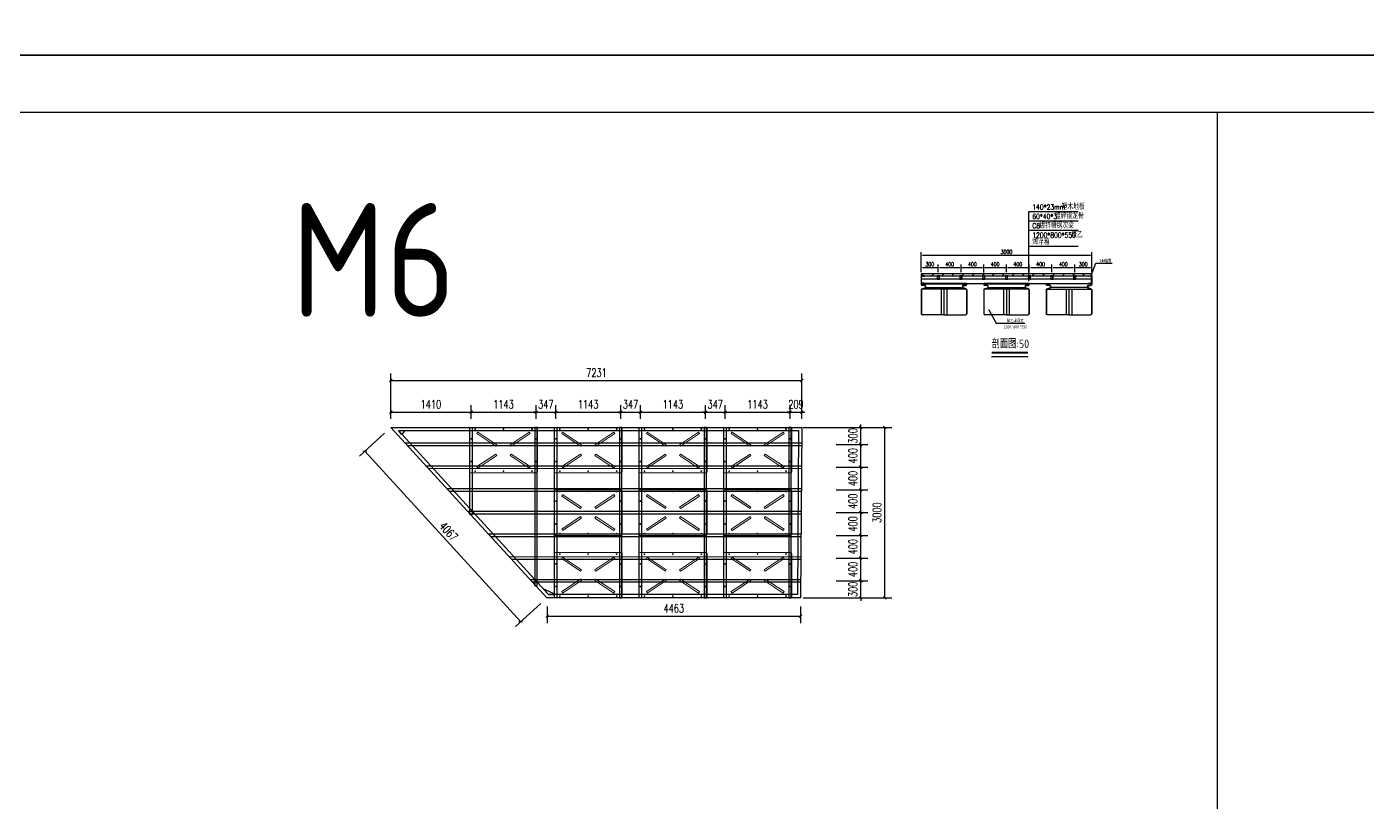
# Model space of a CAD drawing. Extents: x 1254079 to 1500931, y -102737 to 142253.
# Drawn here: x 1307027 to 1330609, y -11524 to 2121 of the extents above; entities that cross this region are included whole.
import ezdxf

# ---------------------------------------------------------------- set-up
doc = ezdxf.new("R2010")
doc.units = 0
doc.header["$LTSCALE"] = 1000
doc.header["$MEASUREMENT"] = 0
for name, color, linetype in [('14#槽钢', 3, 'Continuous'), ('DIM_LEAD', 3, 'Continuous'), ('DIM_SYMB', 3, 'Continuous'), ('PUB_DIM', 3, 'Continuous'), ('PUB_TEXT', 7, 'Continuous'), ('W-float bowl浮筒', 253, 'Continuous'), ('W-FLOAT_BOWL浮筒', 253, 'Continuous'), ('W-STEEL_FRAME钢架', 3, 'Continuous'), ('W-STEEL_KEEL钢龙骨', 5, 'Continuous'), ('W-WOOD_FLOOR木地板', 30, 'Continuous'), ('特殊段命名', 221, 'Continuous'), ('钢架', 90, 'Continuous')]:
    doc.layers.add(name, color=color, linetype=linetype)
doc.styles.add('-宋体', font='', dxfattribs={"width": 0.8})
doc.styles.add('_TCH_DIM', font='SIMPLEX', dxfattribs={"bigfont": 'GBCBIG'})
doc.styles.add('_TCH_DIM_T3', font='SIMPLEX', dxfattribs={"width": 0.705882, "bigfont": 'GBCBIG'})
doc.styles.get("Standard").update_dxf_attribs({"font": 'gbenor.shx', "bigfont": 'gbcbig.shx'})
doc.styles.add('STANDARD_T3', font='simplex.shx', dxfattribs={"width": 0.7, "bigfont": 'gbcbig.shx'})
doc.styles.get('-宋体').set_extended_font_data('SimSun')
doc.dimstyles.new('_TCH_ARCH&&50', dxfattribs={"dimtxt": 148.75, "dimasz": 50, "dimexe": 125, "dimexo": 150, "dimgap": 63.125, "dimtad": 1, "dimdec": 0, "dimzin": 0, "dimdsep": 46, "dimtxsty": '_TCH_DIM_T3', "dimblk": 'ARCHTICK', "dimcen": 0.09, "dimclrt": 7, "dimazin": 2, "dimtfac": 1, "dimtdec": 0, "dimtix": 1, "dimtmove": 2, "dimatfit": 3, "dimfxl": 0, "dimtolj": 1, "dimtzin": 0, "dimarcsym": 0})
doc.dimstyles.new('W&&20', dxfattribs={"dimtxt": 70, "dimasz": 20, "dimexe": 50, "dimexo": 60, "dimgap": 20, "dimtad": 1, "dimdec": 0, "dimzin": 0, "dimdsep": 46, "dimtxsty": 'STANDARD_T3', "dimcen": 0.09, "dimclrd": 1, "dimclre": 1, "dimclrt": 7, "dimazin": 2, "dimtfac": 1, "dimtdec": 0, "dimtix": 1, "dimtmove": 2, "dimatfit": 3, "dimfxl": 0, "dimtolj": 1, "dimtzin": 0, "dimarcsym": 0})

# ---------------------------------------------------------------- blocks, each defined once
blk = doc.blocks.new('14a槽钢')
at = {"layer": '钢架'}
h = blk.add_hatch(dxfattribs=at)
h.set_pattern_fill('STEEL', color=4, scale=10)
h.set_pattern_definition([(50.389312, (-1352470.2, 1293523.579), (-9.2899201, 11.2253202), []), (50.389312, (-1352470.2, 1293531.516), (-9.2899201, 11.2253202), [])])
edge = h.paths.add_edge_path()
edge.add_ellipse((-1332250, 1115678), major_axis=(-3.26, 5.03), ratio=0.900468, start_angle=55.3931, end_angle=130.6069)
edge.add_line((-1332252, 1115673), (-1332208, 1115673))
edge.add_ellipse((-1332208, 1115667), major_axis=(0, 6), ratio=0.827586, start_angle=270, end_angle=360, ccw=False)
edge.add_line((-1332203, 1115667), (-1332203, 1115551))
edge.add_ellipse((-1332208, 1115551), major_axis=(0, 6), ratio=0.827586, start_angle=180, end_angle=270, ccw=False)
edge.add_line((-1332208, 1115545), (-1332251, 1115545))
edge.add_ellipse((-1332250, 1115540), major_axis=(3.82, 3.82), ratio=1, start_angle=49.2445, end_angle=141.5341)
edge.add_line((-1332256, 1115539), (-1332198, 1115539))
edge.add_line((-1332198, 1115539), (-1332198, 1115679))
edge.add_line((-1332198, 1115679), (-1332256, 1115679))
for p, q in [((-1332256, 1115679, 0), (-1332198, 1115679, 0)), ((-1332198, 1115539, 0), (-1332256, 1115539, 0)), ((-1332208, 1115673, 0), (-1332251, 1115673, 0)), ((-1332251, 1115545, 0), (-1332208, 1115545, 0)), ((-1332246, 1115679, 0), (-1332246, 1115679, 0)), ((-1332246, 1115539, 0), (-1332246, 1115539, 0)), ((-1332203, 1115551, 0), (-1332203, 1115667, 0)), ((-1332198, 1115679, 0), (-1332198, 1115539, 0))]:
    blk.add_line(p, q, dxfattribs=at)
for centre, start_param, end_param in [((-1332251, 1115679, 0), 1.570796, 3.141593), ((-1332251, 1115539, 0), 0, 1.570796), ((-1332208, 1115667, 0), 4.712389, 6.283185), ((-1332208, 1115667, 0), 4.712389, 6.283185), ((-1332208, 1115551, 0), 3.141593, 4.712389)]:
    blk.add_ellipse(centre, major_axis=(0, 6), ratio=0.827586, start_param=start_param, end_param=end_param, dxfattribs=at)
blk = doc.blocks.new('*D359')
at = {"color": 1, "lineweight": -2, "transparency": 16777216}
for p, q in [((1322763, -2169), (1322763, -1845)), ((1325763, -2169), (1325763, -1845)), ((1322783, -1895), (1325743, -1895))]:
    blk.add_line(p, q, dxfattribs=at)
at = {"color": 1, "transparency": 16777216}
for points in [[(1322783, -1892), (1322783, -1899), (1322763, -1895)], [(1325743, -1892), (1325743, -1899), (1325763, -1895)]]:
    blk.add_solid(points, dxfattribs=at)
at = {"layer": 'Defpoints', "color": 0, "transparency": 16777216}
for p in [(1325763, -1895), (1322763, -2229), (1325763, -2229)]:
    blk.add_point(p, dxfattribs=at)
at = {"color": 7, "transparency": 16777216, "insert": (1324263, -1840), "char_height": 70, "attachment_point": 5, "style": 'STANDARD_T3'}
blk.add_mtext('\\A1;3000', dxfattribs=at)
blk = doc.blocks.new('ganglonggu')
at = {"layer": 'W-STEEL_KEEL钢龙骨'}
for points in [[(-1338169, 1115605), (-1338129, 1115605), (-1338129, 1115665), (-1338169, 1115665)], [(-1338166, 1115608), (-1338132, 1115608), (-1338132, 1115662), (-1338166, 1115662)]]:
    blk.add_lwpolyline(points, close=True, dxfattribs=at)
blk = doc.blocks.new('*U357')
blk.add_blockref('ganglonggu', (1338149, -1115635))
blk = doc.blocks.new('*U358')
at = {"layer": 'W-STEEL_KEEL钢龙骨', "color": 0, "linetype": 'ByBlock', "lineweight": -2}
for p in [(0, 0), (400, 0), (800, 0), (1200, 0), (1600, 0), (2000, 0)]:
    blk.add_blockref('*U357', p, dxfattribs=at)
at = {"layer": 'W-STEEL_KEEL钢龙骨', "color": 0, "linetype": 'ByBlock', "lineweight": -2, "transparency": 16777216}
blk.add_blockref('*U357', (2400, 0), dxfattribs=at)
blk = doc.blocks.new('*D360')
at = {"layer": 'Defpoints', "color": 0, "transparency": 16777216}
for p in [(1323063, -2113), (1322763, -2259), (1323063, -2259)]:
    blk.add_point(p, dxfattribs=at)
at = {"layer": 'PUB_DIM', "color": 1, "lineweight": -2, "transparency": 16777216}
for p, q in [((1322763, -2199), (1322763, -2063)), ((1322783, -2113), (1323043, -2113)), ((1323063, -2199), (1323063, -2063))]:
    blk.add_line(p, q, dxfattribs=at)
at = {"layer": 'PUB_DIM', "color": 1, "transparency": 16777216}
for points in [[(1322783, -2109), (1322783, -2116), (1322763, -2113)], [(1323043, -2109), (1323043, -2116), (1323063, -2113)]]:
    blk.add_solid(points, dxfattribs=at)
at = {"layer": 'PUB_DIM', "color": 7, "transparency": 16777216, "insert": (1322913, -2058), "char_height": 70, "attachment_point": 5, "style": 'STANDARD_T3'}
blk.add_mtext('\\A1;300', dxfattribs=at)
blk = doc.blocks.new('*D361')
at = {"layer": 'Defpoints', "color": 0, "transparency": 16777216}
for p in [(1323463, -2113), (1323063, -2259), (1323463, -2259)]:
    blk.add_point(p, dxfattribs=at)
at = {"layer": 'PUB_DIM', "color": 1, "lineweight": -2, "transparency": 16777216}
for p, q in [((1323063, -2199), (1323063, -2063)), ((1323083, -2113), (1323443, -2113)), ((1323463, -2199), (1323463, -2063))]:
    blk.add_line(p, q, dxfattribs=at)
at = {"layer": 'PUB_DIM', "color": 1, "transparency": 16777216}
for points in [[(1323083, -2109), (1323083, -2116), (1323063, -2113)], [(1323443, -2109), (1323443, -2116), (1323463, -2113)]]:
    blk.add_solid(points, dxfattribs=at)
at = {"layer": 'PUB_DIM', "color": 7, "transparency": 16777216, "insert": (1323263, -2058), "char_height": 70, "attachment_point": 5, "style": 'STANDARD_T3'}
blk.add_mtext('\\A1;400', dxfattribs=at)
blk = doc.blocks.new('*D362')
at = {"layer": 'Defpoints', "color": 0, "transparency": 16777216}
for p in [(1323863, -2113), (1323463, -2259), (1323863, -2262)]:
    blk.add_point(p, dxfattribs=at)
at = {"layer": 'PUB_DIM', "color": 1, "lineweight": -2, "transparency": 16777216}
for p, q in [((1323463, -2199), (1323463, -2063)), ((1323483, -2113), (1323843, -2113)), ((1323863, -2202), (1323863, -2063))]:
    blk.add_line(p, q, dxfattribs=at)
at = {"layer": 'PUB_DIM', "color": 1, "transparency": 16777216}
for points in [[(1323483, -2109), (1323483, -2116), (1323463, -2113)], [(1323843, -2109), (1323843, -2116), (1323863, -2113)]]:
    blk.add_solid(points, dxfattribs=at)
at = {"layer": 'PUB_DIM', "color": 7, "transparency": 16777216, "insert": (1323663, -2058), "char_height": 70, "attachment_point": 5, "style": 'STANDARD_T3'}
blk.add_mtext('\\A1;400', dxfattribs=at)
blk = doc.blocks.new('*D363')
at = {"layer": 'Defpoints', "color": 0, "transparency": 16777216}
for p in [(1324263, -2113), (1323863, -2262), (1324263, -2259)]:
    blk.add_point(p, dxfattribs=at)
at = {"layer": 'PUB_DIM', "color": 1, "lineweight": -2, "transparency": 16777216}
for p, q in [((1323863, -2202), (1323863, -2063)), ((1323883, -2113), (1324243, -2113)), ((1324263, -2199), (1324263, -2063))]:
    blk.add_line(p, q, dxfattribs=at)
at = {"layer": 'PUB_DIM', "color": 1, "transparency": 16777216}
for points in [[(1323883, -2109), (1323883, -2116), (1323863, -2113)], [(1324243, -2109), (1324243, -2116), (1324263, -2113)]]:
    blk.add_solid(points, dxfattribs=at)
at = {"layer": 'PUB_DIM', "color": 7, "transparency": 16777216, "insert": (1324063, -2058), "char_height": 70, "attachment_point": 5, "style": 'STANDARD_T3'}
blk.add_mtext('\\A1;400', dxfattribs=at)
blk = doc.blocks.new('*D364')
at = {"layer": 'Defpoints', "color": 0, "transparency": 16777216}
for p in [(1324663, -2113), (1324263, -2259), (1324663, -2259)]:
    blk.add_point(p, dxfattribs=at)
at = {"layer": 'PUB_DIM', "color": 1, "lineweight": -2, "transparency": 16777216}
for p, q in [((1324263, -2199), (1324263, -2063)), ((1324283, -2113), (1324643, -2113)), ((1324663, -2199), (1324663, -2063))]:
    blk.add_line(p, q, dxfattribs=at)
at = {"layer": 'PUB_DIM', "color": 1, "transparency": 16777216}
for points in [[(1324283, -2109), (1324283, -2116), (1324263, -2113)], [(1324643, -2109), (1324643, -2116), (1324663, -2113)]]:
    blk.add_solid(points, dxfattribs=at)
at = {"layer": 'PUB_DIM', "color": 7, "transparency": 16777216, "insert": (1324463, -2058), "char_height": 70, "attachment_point": 5, "style": 'STANDARD_T3'}
blk.add_mtext('\\A1;400', dxfattribs=at)
blk = doc.blocks.new('*D365')
at = {"layer": 'Defpoints', "color": 0, "transparency": 16777216}
for p in [(1325063, -2113), (1324663, -2259), (1325063, -2259)]:
    blk.add_point(p, dxfattribs=at)
at = {"layer": 'PUB_DIM', "color": 1, "lineweight": -2, "transparency": 16777216}
for p, q in [((1324663, -2199), (1324663, -2063)), ((1324683, -2113), (1325043, -2113)), ((1325063, -2199), (1325063, -2063))]:
    blk.add_line(p, q, dxfattribs=at)
at = {"layer": 'PUB_DIM', "color": 1, "transparency": 16777216}
for points in [[(1324683, -2109), (1324683, -2116), (1324663, -2113)], [(1325043, -2109), (1325043, -2116), (1325063, -2113)]]:
    blk.add_solid(points, dxfattribs=at)
at = {"layer": 'PUB_DIM', "color": 7, "transparency": 16777216, "insert": (1324863, -2058), "char_height": 70, "attachment_point": 5, "style": 'STANDARD_T3'}
blk.add_mtext('\\A1;400', dxfattribs=at)
blk = doc.blocks.new('*D366')
at = {"layer": 'Defpoints', "color": 0, "transparency": 16777216}
for p in [(1325463, -2113), (1325063, -2259), (1325463, -2259)]:
    blk.add_point(p, dxfattribs=at)
at = {"layer": 'PUB_DIM', "color": 1, "lineweight": -2, "transparency": 16777216}
for p, q in [((1325063, -2199), (1325063, -2063)), ((1325083, -2113), (1325443, -2113)), ((1325463, -2199), (1325463, -2063))]:
    blk.add_line(p, q, dxfattribs=at)
at = {"layer": 'PUB_DIM', "color": 1, "transparency": 16777216}
for points in [[(1325083, -2109), (1325083, -2116), (1325063, -2113)], [(1325443, -2109), (1325443, -2116), (1325463, -2113)]]:
    blk.add_solid(points, dxfattribs=at)
at = {"layer": 'PUB_DIM', "color": 7, "transparency": 16777216, "insert": (1325263, -2058), "char_height": 70, "attachment_point": 5, "style": 'STANDARD_T3'}
blk.add_mtext('\\A1;400', dxfattribs=at)
blk = doc.blocks.new('*D367')
at = {"layer": 'Defpoints', "color": 0, "transparency": 16777216}
for p in [(1325763, -2113), (1325463, -2259), (1325763, -2259)]:
    blk.add_point(p, dxfattribs=at)
at = {"layer": 'PUB_DIM', "color": 1, "lineweight": -2, "transparency": 16777216}
for p, q in [((1325463, -2199), (1325463, -2063)), ((1325483, -2113), (1325743, -2113)), ((1325763, -2199), (1325763, -2063))]:
    blk.add_line(p, q, dxfattribs=at)
at = {"layer": 'PUB_DIM', "color": 1, "transparency": 16777216}
for points in [[(1325483, -2109), (1325483, -2116), (1325463, -2113)], [(1325743, -2109), (1325743, -2116), (1325763, -2113)]]:
    blk.add_solid(points, dxfattribs=at)
at = {"layer": 'PUB_DIM', "color": 7, "transparency": 16777216, "insert": (1325613, -2058), "char_height": 70, "attachment_point": 5, "style": 'STANDARD_T3'}
blk.add_mtext('\\A1;300', dxfattribs=at)
blk = doc.blocks.new('_ArchTick')
at = {"color": 0, "linetype": 'ByBlock', "const_width": 0.4}
blk.add_lwpolyline([(-0.5, -0.5), (0.5, 0.5)], dxfattribs=at)
blk = doc.blocks.new('*D818')
at = {"layer": 'Defpoints', "color": 0, "transparency": 16777216}
for p in [(1313433, -4928), (1316179, -7928), (1315718, -8349)]:
    blk.add_point(p, dxfattribs=at)
at = {"layer": 'PUB_DIM', "color": 0, "lineweight": -2, "transparency": 16777216}
for p, q in [((1313322, -5029), (1312881, -5434)), ((1312973, -5349), (1315718, -8349)), ((1316068, -8029), (1315626, -8434))]:
    blk.add_line(p, q, dxfattribs=at)
at = {"layer": 'PUB_DIM', "color": 0, "lineweight": -2, "transparency": 16777216, "xscale": 50, "yscale": 50, "zscale": 50}
for p, rotation in [((1312973, -5349), 132.465161743559), ((1315718, -8349), 312.465161743559)]:
    blk.add_blockref('_ArchTick', p, dxfattribs=dict(at, rotation=rotation))
at = {"layer": 'PUB_DIM', "color": 7, "transparency": 16777216, "insert": (1314447, -6757), "char_height": 148.8, "attachment_point": 5, "rotation": 312.4652, "style": '_TCH_DIM_T3'}
blk.add_mtext('\\A1;4067', dxfattribs=at)
blk = doc.blocks.new('*D900')
at = {"layer": 'Defpoints', "color": 0, "transparency": 16777216}
for p in [(1321117, -7628), (1321698, -7628), (1321117, -7928)]:
    blk.add_point(p, dxfattribs=at)
at = {"layer": 'PUB_DIM', "color": 0, "lineweight": -2, "transparency": 16777216}
for p, q in [((1321267, -7628), (1321823, -7628)), ((1321698, -7628), (1321698, -7578)), ((1321698, -7928), (1321698, -7628)), ((1321267, -7928), (1321823, -7928)), ((1321698, -7928), (1321698, -7978))]:
    blk.add_line(p, q, dxfattribs=at)
at = {"layer": 'PUB_DIM', "color": 0, "lineweight": -2, "transparency": 16777216, "xscale": 50, "yscale": 50, "zscale": 50}
for p, rotation in [((1321698, -7628), 269.9992561467271), ((1321698, -7928), 89.9992561467271)]:
    blk.add_blockref('_ArchTick', p, dxfattribs=dict(at, rotation=rotation))
at = {"layer": 'PUB_DIM', "color": 7, "transparency": 16777216, "insert": (1321560, -7778), "char_height": 148.8, "attachment_point": 5, "rotation": 89.9993, "style": '_TCH_DIM_T3'}
blk.add_mtext('\\A1;300', dxfattribs=at)
blk = doc.blocks.new('*D901')
at = {"layer": 'Defpoints', "color": 0, "transparency": 16777216}
for p in [(1321117, -7228), (1321698, -7228), (1321117, -7628)]:
    blk.add_point(p, dxfattribs=at)
at = {"layer": 'PUB_DIM', "color": 0, "lineweight": -2, "transparency": 16777216}
for p, q in [((1321267, -7228), (1321823, -7228)), ((1321698, -7628), (1321698, -7228)), ((1321267, -7628), (1321823, -7628))]:
    blk.add_line(p, q, dxfattribs=at)
at = {"layer": 'PUB_DIM', "color": 0, "lineweight": -2, "transparency": 16777216, "xscale": 50, "yscale": 50, "zscale": 50}
for p, rotation in [((1321698, -7228), 89.99925614672695), ((1321698, -7628), 269.999256146727)]:
    blk.add_blockref('_ArchTick', p, dxfattribs=dict(at, rotation=rotation))
at = {"layer": 'PUB_DIM', "color": 7, "transparency": 16777216, "insert": (1321560, -7428), "char_height": 148.8, "attachment_point": 5, "rotation": 89.9993, "style": '_TCH_DIM_T3'}
blk.add_mtext('\\A1;400', dxfattribs=at)
blk = doc.blocks.new('*D902')
at = {"layer": 'Defpoints', "color": 0, "transparency": 16777216}
for p in [(1321117, -6828), (1321698, -6828), (1321117, -7228)]:
    blk.add_point(p, dxfattribs=at)
at = {"layer": 'PUB_DIM', "color": 0, "lineweight": -2, "transparency": 16777216}
for p, q in [((1321267, -6828), (1321823, -6828)), ((1321698, -7228), (1321698, -6828)), ((1321267, -7228), (1321823, -7228))]:
    blk.add_line(p, q, dxfattribs=at)
at = {"layer": 'PUB_DIM', "color": 0, "lineweight": -2, "transparency": 16777216, "xscale": 50, "yscale": 50, "zscale": 50}
for p, rotation in [((1321698, -6828), 89.99925614673225), ((1321698, -7228), 269.9992561467323)]:
    blk.add_blockref('_ArchTick', p, dxfattribs=dict(at, rotation=rotation))
at = {"layer": 'PUB_DIM', "color": 7, "transparency": 16777216, "insert": (1321560, -7028), "char_height": 148.8, "attachment_point": 5, "rotation": 89.9993, "style": '_TCH_DIM_T3'}
blk.add_mtext('\\A1;400', dxfattribs=at)
blk = doc.blocks.new('*D903')
at = {"layer": 'Defpoints', "color": 0, "transparency": 16777216}
for p in [(1321117, -6428), (1321698, -6428), (1321117, -6828)]:
    blk.add_point(p, dxfattribs=at)
at = {"layer": 'PUB_DIM', "color": 0, "lineweight": -2, "transparency": 16777216}
for p, q in [((1321267, -6428), (1321823, -6428)), ((1321698, -6828), (1321698, -6428)), ((1321267, -6828), (1321823, -6828))]:
    blk.add_line(p, q, dxfattribs=at)
at = {"layer": 'PUB_DIM', "color": 0, "lineweight": -2, "transparency": 16777216, "xscale": 50, "yscale": 50, "zscale": 50}
for p, rotation in [((1321698, -6428), 89.99925614673371), ((1321698, -6828), 269.9992561467337)]:
    blk.add_blockref('_ArchTick', p, dxfattribs=dict(at, rotation=rotation))
at = {"layer": 'PUB_DIM', "color": 7, "transparency": 16777216, "insert": (1321560, -6628), "char_height": 148.8, "attachment_point": 5, "rotation": 89.9993, "style": '_TCH_DIM_T3'}
blk.add_mtext('\\A1;400', dxfattribs=at)
blk = doc.blocks.new('*D904')
at = {"layer": 'Defpoints', "color": 0, "transparency": 16777216}
for p in [(1321117, -6028), (1321698, -6028), (1321117, -6428)]:
    blk.add_point(p, dxfattribs=at)
at = {"layer": 'PUB_DIM', "color": 0, "lineweight": -2, "transparency": 16777216}
for p, q in [((1321267, -6028), (1321823, -6028)), ((1321698, -6428), (1321698, -6028)), ((1321267, -6428), (1321823, -6428))]:
    blk.add_line(p, q, dxfattribs=at)
at = {"layer": 'PUB_DIM', "color": 0, "lineweight": -2, "transparency": 16777216, "xscale": 50, "yscale": 50, "zscale": 50}
for p, rotation in [((1321698, -6028), 89.99925614673371), ((1321698, -6428), 269.9992561467337)]:
    blk.add_blockref('_ArchTick', p, dxfattribs=dict(at, rotation=rotation))
at = {"layer": 'PUB_DIM', "color": 7, "transparency": 16777216, "insert": (1321560, -6228), "char_height": 148.8, "attachment_point": 5, "rotation": 89.9993, "style": '_TCH_DIM_T3'}
blk.add_mtext('\\A1;400', dxfattribs=at)
blk = doc.blocks.new('*D905')
at = {"layer": 'Defpoints', "color": 0, "transparency": 16777216}
for p in [(1321118, -5628), (1321698, -5628), (1321118, -6028)]:
    blk.add_point(p, dxfattribs=at)
at = {"layer": 'PUB_DIM', "color": 0, "lineweight": -2, "transparency": 16777216}
for p, q in [((1321268, -5628), (1321823, -5628)), ((1321698, -6028), (1321698, -5628)), ((1321268, -6028), (1321823, -6028))]:
    blk.add_line(p, q, dxfattribs=at)
at = {"layer": 'PUB_DIM', "color": 0, "lineweight": -2, "transparency": 16777216, "xscale": 50, "yscale": 50, "zscale": 50}
for p, rotation in [((1321698, -5628), 89.9992561467015), ((1321698, -6028), 269.9992561467015)]:
    blk.add_blockref('_ArchTick', p, dxfattribs=dict(at, rotation=rotation))
at = {"layer": 'PUB_DIM', "color": 7, "transparency": 16777216, "insert": (1321560, -5828), "char_height": 148.8, "attachment_point": 5, "rotation": 89.9993, "style": '_TCH_DIM_T3'}
blk.add_mtext('\\A1;400', dxfattribs=at)
blk = doc.blocks.new('*D906')
at = {"layer": 'Defpoints', "color": 0, "transparency": 16777216}
for p in [(1321118, -5228), (1321698, -5228), (1321118, -5628)]:
    blk.add_point(p, dxfattribs=at)
at = {"layer": 'PUB_DIM', "color": 0, "lineweight": -2, "transparency": 16777216}
for p, q in [((1321268, -5228), (1321823, -5228)), ((1321698, -5628), (1321698, -5228)), ((1321268, -5628), (1321823, -5628))]:
    blk.add_line(p, q, dxfattribs=at)
at = {"layer": 'PUB_DIM', "color": 0, "lineweight": -2, "transparency": 16777216, "xscale": 50, "yscale": 50, "zscale": 50}
for p, rotation in [((1321698, -5228), 89.99925614673093), ((1321698, -5628), 269.9992561467309)]:
    blk.add_blockref('_ArchTick', p, dxfattribs=dict(at, rotation=rotation))
at = {"layer": 'PUB_DIM', "color": 7, "transparency": 16777216, "insert": (1321560, -5428), "char_height": 148.8, "attachment_point": 5, "rotation": 89.9993, "style": '_TCH_DIM_T3'}
blk.add_mtext('\\A1;400', dxfattribs=at)
blk = doc.blocks.new('*D907')
at = {"layer": 'Defpoints', "color": 0, "transparency": 16777216}
for p in [(1321118, -4928), (1321698, -4928), (1321118, -5228)]:
    blk.add_point(p, dxfattribs=at)
at = {"layer": 'PUB_DIM', "color": 0, "lineweight": -2, "transparency": 16777216}
for p, q in [((1321268, -4928), (1321823, -4928)), ((1321698, -4928), (1321698, -4878)), ((1321698, -5228), (1321698, -4928)), ((1321268, -5228), (1321823, -5228)), ((1321698, -5228), (1321698, -5278))]:
    blk.add_line(p, q, dxfattribs=at)
at = {"layer": 'PUB_DIM', "color": 0, "lineweight": -2, "transparency": 16777216, "xscale": 50, "yscale": 50, "zscale": 50}
for p, rotation in [((1321698, -4928), 269.9992561467388), ((1321698, -5228), 89.99925614673876)]:
    blk.add_blockref('_ArchTick', p, dxfattribs=dict(at, rotation=rotation))
at = {"layer": 'PUB_DIM', "color": 7, "transparency": 16777216, "insert": (1321560, -5078), "char_height": 148.8, "attachment_point": 5, "rotation": 89.9993, "style": '_TCH_DIM_T3'}
blk.add_mtext('\\A1;300', dxfattribs=at)
blk = doc.blocks.new('*D908')
at = {"layer": 'Defpoints', "color": 0, "transparency": 16777216}
for p in [(1314843, -4660), (1313433, -4928), (1314843, -4928)]:
    blk.add_point(p, dxfattribs=at)
at = {"layer": 'PUB_DIM', "color": 0, "lineweight": -2, "transparency": 16777216}
for p, q in [((1313433, -4778), (1313433, -4535)), ((1313433, -4660), (1314843, -4660)), ((1314843, -4778), (1314843, -4535))]:
    blk.add_line(p, q, dxfattribs=at)
at = {"layer": 'PUB_DIM', "color": 0, "lineweight": -2, "transparency": 16777216, "xscale": 50, "yscale": 50, "zscale": 50, "rotation": 180}
blk.add_blockref('_ArchTick', (1313433, -4660), dxfattribs=at)
at = {"layer": 'PUB_DIM', "color": 0, "lineweight": -2, "transparency": 16777216, "xscale": 50, "yscale": 50, "zscale": 50}
blk.add_blockref('_ArchTick', (1314843, -4660), dxfattribs=at)
at = {"layer": 'PUB_DIM', "color": 7, "transparency": 16777216, "insert": (1314138, -4522), "char_height": 148.8, "attachment_point": 5, "style": '_TCH_DIM_T3'}
blk.add_mtext('\\A1;1410', dxfattribs=at)
blk = doc.blocks.new('*D909')
at = {"layer": 'Defpoints', "color": 0, "transparency": 16777216}
for p in [(1315986, -4660), (1314843, -4928), (1315986, -4928)]:
    blk.add_point(p, dxfattribs=at)
at = {"layer": 'PUB_DIM', "color": 0, "lineweight": -2, "transparency": 16777216}
for p, q in [((1314843, -4778), (1314843, -4535)), ((1314843, -4660), (1315986, -4660)), ((1315986, -4778), (1315986, -4535))]:
    blk.add_line(p, q, dxfattribs=at)
at = {"layer": 'PUB_DIM', "color": 0, "lineweight": -2, "transparency": 16777216, "xscale": 50, "yscale": 50, "zscale": 50, "rotation": 180}
blk.add_blockref('_ArchTick', (1314843, -4660), dxfattribs=at)
at = {"layer": 'PUB_DIM', "color": 0, "lineweight": -2, "transparency": 16777216, "xscale": 50, "yscale": 50, "zscale": 50}
blk.add_blockref('_ArchTick', (1315986, -4660), dxfattribs=at)
at = {"layer": 'PUB_DIM', "color": 7, "transparency": 16777216, "insert": (1315414, -4522), "char_height": 148.8, "attachment_point": 5, "style": '_TCH_DIM_T3'}
blk.add_mtext('\\A1;1143', dxfattribs=at)
blk = doc.blocks.new('*D910')
at = {"layer": 'Defpoints', "color": 0, "transparency": 16777216}
for p in [(1316333, -4660), (1315986, -4928), (1316333, -4928)]:
    blk.add_point(p, dxfattribs=at)
at = {"layer": 'PUB_DIM', "color": 0, "lineweight": -2, "transparency": 16777216}
for p, q in [((1315986, -4660), (1315936, -4660)), ((1315986, -4778), (1315986, -4535)), ((1315986, -4660), (1316333, -4660)), ((1316333, -4778), (1316333, -4535)), ((1316333, -4660), (1316383, -4660))]:
    blk.add_line(p, q, dxfattribs=at)
at = {"layer": 'PUB_DIM', "color": 0, "lineweight": -2, "transparency": 16777216, "xscale": 50, "yscale": 50, "zscale": 50}
blk.add_blockref('_ArchTick', (1315986, -4660), dxfattribs=at)
at = {"layer": 'PUB_DIM', "color": 0, "lineweight": -2, "transparency": 16777216, "xscale": 50, "yscale": 50, "zscale": 50, "rotation": 180}
blk.add_blockref('_ArchTick', (1316333, -4660), dxfattribs=at)
at = {"layer": 'PUB_DIM', "color": 7, "transparency": 16777216, "insert": (1316159, -4522), "char_height": 148.8, "attachment_point": 5, "style": '_TCH_DIM_T3'}
blk.add_mtext('\\A1;347', dxfattribs=at)
blk = doc.blocks.new('*D911')
at = {"layer": 'Defpoints', "color": 0, "transparency": 16777216}
for p in [(1317476, -4660), (1316333, -4928), (1317476, -4928)]:
    blk.add_point(p, dxfattribs=at)
at = {"layer": 'PUB_DIM', "color": 0, "lineweight": -2, "transparency": 16777216}
for p, q in [((1316333, -4778), (1316333, -4535)), ((1316333, -4660), (1317476, -4660)), ((1317476, -4778), (1317476, -4535))]:
    blk.add_line(p, q, dxfattribs=at)
at = {"layer": 'PUB_DIM', "color": 0, "lineweight": -2, "transparency": 16777216, "xscale": 50, "yscale": 50, "zscale": 50, "rotation": 180}
blk.add_blockref('_ArchTick', (1316333, -4660), dxfattribs=at)
at = {"layer": 'PUB_DIM', "color": 0, "lineweight": -2, "transparency": 16777216, "xscale": 50, "yscale": 50, "zscale": 50}
blk.add_blockref('_ArchTick', (1317476, -4660), dxfattribs=at)
at = {"layer": 'PUB_DIM', "color": 7, "transparency": 16777216, "insert": (1316904, -4522), "char_height": 148.8, "attachment_point": 5, "style": '_TCH_DIM_T3'}
blk.add_mtext('\\A1;1143', dxfattribs=at)
blk = doc.blocks.new('*D912')
at = {"layer": 'Defpoints', "color": 0, "transparency": 16777216}
for p in [(1317823, -4660), (1317476, -4928), (1317823, -4928)]:
    blk.add_point(p, dxfattribs=at)
at = {"layer": 'PUB_DIM', "color": 0, "lineweight": -2, "transparency": 16777216}
for p, q in [((1317476, -4660), (1317426, -4660)), ((1317476, -4778), (1317476, -4535)), ((1317476, -4660), (1317823, -4660)), ((1317823, -4778), (1317823, -4535)), ((1317823, -4660), (1317873, -4660))]:
    blk.add_line(p, q, dxfattribs=at)
at = {"layer": 'PUB_DIM', "color": 0, "lineweight": -2, "transparency": 16777216, "xscale": 50, "yscale": 50, "zscale": 50}
blk.add_blockref('_ArchTick', (1317476, -4660), dxfattribs=at)
at = {"layer": 'PUB_DIM', "color": 0, "lineweight": -2, "transparency": 16777216, "xscale": 50, "yscale": 50, "zscale": 50, "rotation": 180}
blk.add_blockref('_ArchTick', (1317823, -4660), dxfattribs=at)
at = {"layer": 'PUB_DIM', "color": 7, "transparency": 16777216, "insert": (1317649, -4522), "char_height": 148.8, "attachment_point": 5, "style": '_TCH_DIM_T3'}
blk.add_mtext('\\A1;347', dxfattribs=at)
blk = doc.blocks.new('*D913')
at = {"layer": 'Defpoints', "color": 0, "transparency": 16777216}
for p in [(1318966, -4660), (1317823, -4928), (1318966, -4928)]:
    blk.add_point(p, dxfattribs=at)
at = {"layer": 'PUB_DIM', "color": 0, "lineweight": -2, "transparency": 16777216}
for p, q in [((1317823, -4778), (1317823, -4535)), ((1317823, -4660), (1318966, -4660)), ((1318966, -4778), (1318966, -4535))]:
    blk.add_line(p, q, dxfattribs=at)
at = {"layer": 'PUB_DIM', "color": 0, "lineweight": -2, "transparency": 16777216, "xscale": 50, "yscale": 50, "zscale": 50, "rotation": 180}
blk.add_blockref('_ArchTick', (1317823, -4660), dxfattribs=at)
at = {"layer": 'PUB_DIM', "color": 0, "lineweight": -2, "transparency": 16777216, "xscale": 50, "yscale": 50, "zscale": 50}
blk.add_blockref('_ArchTick', (1318966, -4660), dxfattribs=at)
at = {"layer": 'PUB_DIM', "color": 7, "transparency": 16777216, "insert": (1318394, -4522), "char_height": 148.8, "attachment_point": 5, "style": '_TCH_DIM_T3'}
blk.add_mtext('\\A1;1143', dxfattribs=at)
blk = doc.blocks.new('*D914')
at = {"layer": 'Defpoints', "color": 0, "transparency": 16777216}
for p in [(1319312, -4660), (1318966, -4928), (1319312, -4928)]:
    blk.add_point(p, dxfattribs=at)
at = {"layer": 'PUB_DIM', "color": 0, "lineweight": -2, "transparency": 16777216}
for p, q in [((1318966, -4660), (1318916, -4660)), ((1318966, -4778), (1318966, -4535)), ((1318966, -4660), (1319312, -4660)), ((1319312, -4778), (1319312, -4535)), ((1319312, -4660), (1319362, -4660))]:
    blk.add_line(p, q, dxfattribs=at)
at = {"layer": 'PUB_DIM', "color": 0, "lineweight": -2, "transparency": 16777216, "xscale": 50, "yscale": 50, "zscale": 50}
blk.add_blockref('_ArchTick', (1318966, -4660), dxfattribs=at)
at = {"layer": 'PUB_DIM', "color": 0, "lineweight": -2, "transparency": 16777216, "xscale": 50, "yscale": 50, "zscale": 50, "rotation": 180}
blk.add_blockref('_ArchTick', (1319312, -4660), dxfattribs=at)
at = {"layer": 'PUB_DIM', "color": 7, "transparency": 16777216, "insert": (1319139, -4522), "char_height": 148.8, "attachment_point": 5, "style": '_TCH_DIM_T3'}
blk.add_mtext('\\A1;347', dxfattribs=at)
blk = doc.blocks.new('*D915')
at = {"layer": 'Defpoints', "color": 0, "transparency": 16777216}
for p in [(1320455, -4660), (1319312, -4928), (1320455, -4928)]:
    blk.add_point(p, dxfattribs=at)
at = {"layer": 'PUB_DIM', "color": 0, "lineweight": -2, "transparency": 16777216}
for p, q in [((1319312, -4778), (1319312, -4535)), ((1319312, -4660), (1320455, -4660)), ((1320455, -4778), (1320455, -4535))]:
    blk.add_line(p, q, dxfattribs=at)
at = {"layer": 'PUB_DIM', "color": 0, "lineweight": -2, "transparency": 16777216, "xscale": 50, "yscale": 50, "zscale": 50, "rotation": 180}
blk.add_blockref('_ArchTick', (1319312, -4660), dxfattribs=at)
at = {"layer": 'PUB_DIM', "color": 0, "lineweight": -2, "transparency": 16777216, "xscale": 50, "yscale": 50, "zscale": 50}
blk.add_blockref('_ArchTick', (1320455, -4660), dxfattribs=at)
at = {"layer": 'PUB_DIM', "color": 7, "transparency": 16777216, "insert": (1319884, -4522), "char_height": 148.8, "attachment_point": 5, "style": '_TCH_DIM_T3'}
blk.add_mtext('\\A1;1143', dxfattribs=at)
blk = doc.blocks.new('*D916')
at = {"layer": 'Defpoints', "color": 0, "transparency": 16777216}
for p in [(1320664, -4660), (1320455, -4928), (1320664, -4928)]:
    blk.add_point(p, dxfattribs=at)
at = {"layer": 'PUB_DIM', "color": 0, "lineweight": -2, "transparency": 16777216}
for p, q in [((1320455, -4660), (1320405, -4660)), ((1320455, -4778), (1320455, -4535)), ((1320455, -4660), (1320664, -4660)), ((1320664, -4778), (1320664, -4535)), ((1320664, -4660), (1320714, -4660))]:
    blk.add_line(p, q, dxfattribs=at)
at = {"layer": 'PUB_DIM', "color": 0, "lineweight": -2, "transparency": 16777216, "xscale": 50, "yscale": 50, "zscale": 50}
blk.add_blockref('_ArchTick', (1320455, -4660), dxfattribs=at)
at = {"layer": 'PUB_DIM', "color": 0, "lineweight": -2, "transparency": 16777216, "xscale": 50, "yscale": 50, "zscale": 50, "rotation": 180}
blk.add_blockref('_ArchTick', (1320664, -4660), dxfattribs=at)
at = {"layer": 'PUB_DIM', "color": 7, "transparency": 16777216, "insert": (1320560, -4522), "char_height": 148.8, "attachment_point": 5, "style": '_TCH_DIM_T3'}
blk.add_mtext('\\A1;209', dxfattribs=at)
blk = doc.blocks.new('*D917')
at = {"layer": 'Defpoints', "color": 0, "transparency": 16777216}
for p in [(1316179, -7928), (1320641, -7928), (1320641, -8250)]:
    blk.add_point(p, dxfattribs=at)
at = {"layer": 'PUB_DIM', "color": 0, "lineweight": -2, "transparency": 16777216}
for p, q in [((1316179, -8078), (1316179, -8375)), ((1316179, -8250), (1320641, -8250)), ((1320641, -8078), (1320641, -8375))]:
    blk.add_line(p, q, dxfattribs=at)
at = {"layer": 'PUB_DIM', "color": 0, "lineweight": -2, "transparency": 16777216, "xscale": 50, "yscale": 50, "zscale": 50, "rotation": 180}
blk.add_blockref('_ArchTick', (1316179, -8250), dxfattribs=at)
at = {"layer": 'PUB_DIM', "color": 0, "lineweight": -2, "transparency": 16777216, "xscale": 50, "yscale": 50, "zscale": 50}
blk.add_blockref('_ArchTick', (1320641, -8250), dxfattribs=at)
at = {"layer": 'PUB_DIM', "color": 7, "transparency": 16777216, "insert": (1318410, -8112), "char_height": 148.8, "attachment_point": 5, "style": '_TCH_DIM_T3'}
blk.add_mtext('\\A1;4463', dxfattribs=at)
blk = doc.blocks.new('*D918')
at = {"layer": 'Defpoints', "color": 0, "transparency": 16777216}
for p in [(1320664, -4104), (1313433, -4928), (1320664, -4928)]:
    blk.add_point(p, dxfattribs=at)
at = {"layer": 'PUB_DIM', "color": 0, "lineweight": -2, "transparency": 16777216}
for p, q in [((1313433, -4778), (1313433, -3979)), ((1320664, -4778), (1320664, -3979)), ((1313433, -4104), (1320664, -4104))]:
    blk.add_line(p, q, dxfattribs=at)
at = {"layer": 'PUB_DIM', "color": 0, "lineweight": -2, "transparency": 16777216, "xscale": 50, "yscale": 50, "zscale": 50, "rotation": 180}
blk.add_blockref('_ArchTick', (1313433, -4104), dxfattribs=at)
at = {"layer": 'PUB_DIM', "color": 0, "lineweight": -2, "transparency": 16777216, "xscale": 50, "yscale": 50, "zscale": 50}
blk.add_blockref('_ArchTick', (1320664, -4104), dxfattribs=at)
at = {"layer": 'PUB_DIM', "color": 7, "transparency": 16777216, "insert": (1317049, -3966), "char_height": 148.8, "attachment_point": 5, "style": '_TCH_DIM_T3'}
blk.add_mtext('\\A1;7231', dxfattribs=at)
blk = doc.blocks.new('*D919')
at = {"layer": 'Defpoints', "color": 0, "transparency": 16777216}
for p in [(1320533, -4928), (1322122, -4928), (1320533, -7928)]:
    blk.add_point(p, dxfattribs=at)
at = {"layer": 'PUB_DIM', "color": 0, "lineweight": -2, "transparency": 16777216}
for p, q in [((1320683, -4928), (1322247, -4928)), ((1322122, -7928), (1322122, -4928)), ((1320683, -7928), (1322247, -7928))]:
    blk.add_line(p, q, dxfattribs=at)
at = {"layer": 'PUB_DIM', "color": 0, "lineweight": -2, "transparency": 16777216, "xscale": 50, "yscale": 50, "zscale": 50}
for p, rotation in [((1322122, -4928), 90), ((1322122, -7928), 270)]:
    blk.add_blockref('_ArchTick', p, dxfattribs=dict(at, rotation=rotation))
at = {"layer": 'PUB_DIM', "color": 7, "transparency": 16777216, "insert": (1321984, -6428), "char_height": 148.8, "attachment_point": 5, "rotation": 90, "style": '_TCH_DIM_T3'}
blk.add_mtext('\\A1;3000', dxfattribs=at)
blk = doc.blocks.new('$matou$00000145')
at = {"layer": 'W-float bowl浮筒', "lineweight": 0}
for p, q in [((-600, -375), (-600, 375)), ((-575, 400), (575, 400)), ((-507, 370), (-493, 370)), ((-500, 377), (-500, 363)), ((-7, 370), (7, 370)), ((0, 377), (0, 363)), ((493, 370), (507, 370)), ((500, 377), (500, 363)), ((600, 375), (600, -375)), ((-577, 200), (-563, 200)), ((-570, 207), (-570, 193)), ((563, 200), (577, 200)), ((570, 207), (570, 193)), ((-577, -200), (-563, -200)), ((-570, -193), (-570, -207)), ((563, -200), (577, -200)), ((570, -193), (570, -207)), ((575, -400), (-575, -400)), ((-507, -370), (-493, -370)), ((-500, -377), (-500, -363)), ((-7, -370), (7, -370)), ((0, -377), (0, -363)), ((493, -370), (507, -370)), ((500, -377), (500, -363))]:
    blk.add_line(p, q, dxfattribs=at)
at = {"layer": 'W-float bowl浮筒', "lineweight": 0, "ltscale": 100}
for points in [[(-450, 316), (-117, 95), (-133, 70), (-467, 291)], [(450, 316), (117, 95), (133, 70), (467, 291)], [(-450, -316), (-117, -95), (-133, -70), (-467, -291)], [(450, -316), (117, -95), (133, -70), (467, -291)]]:
    blk.add_lwpolyline(points, close=True, dxfattribs=at)
at = {"layer": 'W-float bowl浮筒', "lineweight": 0}
for centre in [(-500, 370), (0, 370), (500, 370), (-570, 200), (570, 200), (-570, -200), (570, -200), (-500, -370), (0, -370), (500, -370)]:
    blk.add_circle(centre, 7, dxfattribs=at)
for centre, start, end in [((-575, 375), 90, 180), ((575, 375), 0, 90), ((-575, -375), 180, 270), ((575, -375), 270, 0)]:
    blk.add_arc(centre, 25, start, end, dxfattribs=at)
blk = doc.blocks.new('$matou$00000066')
for p, q in [((400, 275), (-400, 275)), ((-400, 275), (-400, 260)), ((-386, 271), (386, 271)), ((-338, 249), (-386, 249)), ((-338, 245), (-385, 245)), ((-330, 237), (-330, 208)), ((-326, 237), (-326, 208)), ((326, 237), (326, 208)), ((330, 237), (330, 208)), ((338, 249), (386, 249)), ((338, 245), (385, 245)), ((400, 275), (400, 260)), ((-400, 164), (-400, -256)), ((-396, 165), (-396, -256)), ((391, 176), (-391, 176)), ((-387, 183), (-335, 201)), ((-386, 179), (-334, 197)), ((-326, 205), (326, 205)), ((-50, 176), (-50, -271)), ((0, 176), (0, -271)), ((0, 176), (0, -271)), ((50, 176), (50, -271)), ((386, 179), (334, 197)), ((387, 183), (335, 201)), ((396, 165), (396, -256)), ((400, 164), (400, -256)), ((0, -271), (-381, -271)), ((0, -275), (-381, -275)), ((0, -271), (381, -271)), ((0, -275), (381, -275))]:
    blk.add_line(p, q)
for centre, radius, start, end in [((-385, 260), 15, 180, 270), ((-386, 260), 11, 90, 270), ((-338, 237), 12, 0, 90), ((-338, 237), 8, 0, 90), ((338, 237), 12, 90, 180), ((338, 237), 8, 90, 180), ((385, 260), 15, 270, 0), ((386, 260), 11, 270, 90), ((-380, 164), 20, 109.1798, 180), ((-381, 165), 15, 109.1798, 180), ((-338, 208), 8, 289.1798, 0), ((-338, 208), 12, 289.1798, 0), ((338, 208), 12, 180, 250.8202), ((338, 208), 8, 180, 250.8202), ((381, 165), 15, 0, 70.8202), ((380, 164), 20, 0, 70.8202), ((-381, -256), 19, 180, 270), ((-381, -256), 15, 180, 270), ((381, -256), 19, 270, 0), ((381, -256), 15, 270, 0)]:
    blk.add_arc(centre, radius, start, end)

msp = doc.modelspace()

# ---------------------------------------------------------------- hatches: boundary and pattern name
at = {"layer": 'W-WOOD_FLOOR木地板'}
h = msp.add_hatch(dxfattribs=at)
h.set_pattern_fill('木板', color=256, scale=100)
h.set_pattern_definition([(0, (2869119.51, -1137089.87), (0, 125), []), (45, (2869119.51, -1137089.87), (-88.388348, 88.388348), [])])
h.paths.add_polyline_path([(1325763, -2229), (1322763, -2229), (1322763, -2259), (1325763, -2259)])

# ---------------------------------------------------------------- linework, layer by layer
at = {"layer": '14#槽钢'}
msp.add_lwpolyline([(1283443.8, 63511.5), (1372490.4, 63511.5), (1372490.4, 1620.5), (1283443.8, 1620.5)], close=True, dxfattribs=at)
at = {"layer": 'DIM_LEAD'}
for p, q in [((1325752.9, -2255.8), (1325833.5, -2040.8)), ((1325833.5, -2040.8), (1326123.4, -2040.8)), ((1323950.9, -2858.8), (1324078.8, -3095.8)), ((1324078.8, -3095.8), (1324584.3, -3095.8))]:
    msp.add_line(p, q, dxfattribs=at)
at = {"layer": 'DIM_LEAD', "const_width": 8}
for points in [[(1325751.5, -2259.6, 1), (1325754.3, -2252.1, 1)], [(1323949, -2855.3, 1), (1323952.8, -2862.3, 1)]]:
    msp.add_lwpolyline(points, format="xyb", close=True, dxfattribs=at)
at = {"layer": 'DIM_SYMB'}
for p, q in [((1324658, -1741.4), (1324658, -1127.2)), ((1324658, -1127.2), (1325525.1, -1127.2)), ((1324658, -1292), (1325525.1, -1292)), ((1324658, -1456.9), (1325525.1, -1456.9)), ((1324658, -2355.1), (1324658, -1741.4)), ((1324658, -1741.4), (1325525.1, -1741.4))]:
    msp.add_line(p, q, dxfattribs=at)
at = {"layer": 'DIM_SYMB', "const_width": 35}
msp.add_lwpolyline([(1324001.8, -3611.5), (1324643.4, -3611.5)], dxfattribs=at)
at = {"layer": 'DIM_SYMB'}
msp.add_lwpolyline([(1324001.8, -3681.5), (1324643.4, -3681.5)], dxfattribs=at)
at = {"layer": 'W-STEEL_FRAME钢架'}
for points in [[(1322763, -2399), (1325763, -2399), (1325763, -2319), (1322763, -2319)], [(1314821.1, -4928.1), (1314864.1, -4928.1), (1314864.1, -6462.6), (1314821.1, -6462.6)], [(1316007.1, -4928.1), (1315964.1, -4928.1), (1315964.8, -7717.9), (1316007.8, -7717.9)], [(1316311.1, -4928.1), (1316354.1, -4928.1), (1316354.1, -7928.1), (1316311.1, -7928.1)], [(1317497.1, -4928.1), (1317454.1, -4928.1), (1317454.1, -7928.1), (1317497.1, -7928.1)], [(1317801, -4928.1), (1317844, -4928.1), (1317844, -7928.1), (1317801, -7928.1)], [(1318987, -4928.1), (1318944, -4928.1), (1318944, -7928.1), (1318987, -7928.1)], [(1319291, -4928.1), (1319334, -4928.1), (1319334, -7928.1), (1319291, -7928.1)], [(1320477, -4928.1), (1320434, -4928.1), (1320434, -7928.1), (1320477, -7928.1)]]:
    msp.add_lwpolyline(points, close=True, dxfattribs=at)
at = {"layer": 'W-STEEL_FRAME钢架', "color": 1}
for points in [[(1313626.2, -5053.2), (1313620.4, -5046.8), (1313564.8, -4986.1), (1313664.8, -4986.1), (1313664.8, -4996.1)], [(1316114.3, -7771.8), (1316114.3, -7771.8), (1316204.3, -7870.1), (1316304.3, -7870.1), (1316304.3, -7860.1)]]:
    msp.add_lwpolyline(points, close=True, dxfattribs=at)
at = {"layer": 'W-STEEL_KEEL钢龙骨'}
for p, q in [((1320662.3, -5208.7), (1313690.1, -5208.9)), ((1313726.7, -5248.9), (1320662, -5248.7)), ((1320659.2, -5608.2), (1314056.2, -5609)), ((1314092.9, -5649), (1320658.9, -5648.2)), ((1320656.2, -6008.2), (1314421.5, -6008)), ((1314458.1, -6048), (1320655.8, -6048.2)), ((1320653.1, -6408.2), (1314787.7, -6408.2)), ((1314821.1, -6448.2), (1320652.8, -6448.2)), ((1320650, -6808.4), (1315154, -6808.4)), ((1315190.6, -6848.4), (1320649.7, -6848.4)), ((1320646.9, -7209.3), (1315520.5, -7208.9)), ((1315557.1, -7248.9), (1320646.6, -7249.3)), ((1320643.8, -7608.2), (1315886.1, -7608.3)), ((1315922.7, -7648.3), (1320643.5, -7648.2))]:
    msp.add_line(p, q, dxfattribs=at)
at = {"layer": 'W-WOOD_FLOOR木地板'}
msp.add_lwpolyline([(1322763, -2259), (1325763, -2259), (1325763, -2229), (1322763, -2229)], close=True, dxfattribs=at)
at = {"layer": '特殊段命名'}
for points in [[(1283443.8, 1620.5), (1372490.4, 1620.5), (1372490.4, -88861.8), (1283443.8, -88861.8)], [(1284443.8, 620.5), (1371490.4, 620.5), (1371490.4, -87216.1), (1284443.8, -87216.1)]]:
    msp.add_lwpolyline(points, close=True, dxfattribs=at)
msp.add_lwpolyline([(1327967.1, 620.5), (1327967.1, -87216.1)], dxfattribs=at)
at = {"layer": '钢架'}
for points in [[(1320664.5, -4928.1), (1320641.3, -7928.1), (1316178.8, -7928.1), (1313433.1, -4928.1)], [(1320606, -4986.1), (1320583.8, -7870.1), (1316204.3, -7870.1), (1313564.8, -4986.1)]]:
    msp.add_lwpolyline(points, close=True, dxfattribs=at)

# ---------------------------------------------------------------- block references
for p in [(1323163, -2674), (1324263, -2674)]:
    msp.add_blockref('$matou$00000066', p)
at = {"yscale": -1, "rotation": 180}
msp.add_blockref('$matou$00000066', (1325362.8, -2674), dxfattribs=at)
at = {"layer": 'W-FLOAT_BOWL浮筒', "yscale": -1, "rotation": 180}
for p in [(1315414.1, -5328.1), (1316904.1, -5328.1), (1316904.1, -6428.1), (1316904.1, -7528.1)]:
    msp.add_blockref('$matou$00000145', p, dxfattribs=at)
at = {"layer": 'W-FLOAT_BOWL浮筒'}
for p in [(1318394, -5328.1), (1319884, -5328.1), (1318394, -6428.1), (1319884, -6428.1), (1318394, -7528.1), (1319884, -7528.1)]:
    msp.add_blockref('$matou$00000145', p, dxfattribs=at)
at = {"layer": 'W-STEEL_FRAME钢架', "xscale": -1}
msp.add_blockref('14a槽钢', (-9434.8, -1117938, 0), dxfattribs=at)
at = {"layer": 'W-STEEL_FRAME钢架'}
msp.add_blockref('14a槽钢', (2657960.8, -1117938, 0), dxfattribs=at)
at = {"layer": 'W-STEEL_KEEL钢龙骨'}
msp.add_blockref('*U358', (1323063, -2289), dxfattribs=at)

# ---------------------------------------------------------------- texts
at = {"layer": 'PUB_TEXT'}
msp.add_text('M6', height=2000, dxfattribs=at).set_placement((1311677.4, -2979.5))
at = {"layer": 'PUB_TEXT', "color": 7}
for s, height, style, width, p in [('60*40*3', 89.25, '_TCH_DIM', 0.705882, (1324717.9, -1260.5)), ('140*23mm', 89.25, '_TCH_DIM', 0.705882, (1324717.9, -1095.7)), ('C8', 89.25, '_TCH_DIM', 0.705882, (1324717.9, -1425.4)), ('1200*800*550', 89.25, '_TCH_DIM', 0.705882, (1324717.9, -1590.2)), ('14#', 53.16, '-宋体', 0.8, (1325896.8, -2019.8)), ('槽钢', 53.16, '-宋体', 0.8, (1325987.5, -2019.8)), ('聚乙烯浮箱', 53.16, '-宋体', 0.8, (1324269.1, -3074.8)), ('1200*800*550', 53.165, '-宋体', 0.8, (1324210.3, -3186.8))]:
    msp.add_text(s, height=height, dxfattribs=dict(at, style=style, width=width)).set_placement(p)
at = {"layer": 'PUB_TEXT', "color": 7, "style": '_TCH_DIM'}
for s, p in [('镀锌钢龙骨', (1325113.9, -1260.5)), ('塑木地板', (1325233.9, -1095.7)), ('镀锌槽钢次梁', (1324840.9, -1425.4)), ('烯浮箱', (1324717.9, -1709.9)), ('聚乙', (1325401.9, -1590.2))]:
    msp.add_text(s, height=101.28, dxfattribs=at).set_placement(p)
at = {"layer": 'PUB_TEXT', "color": 7}
for s, height, p in [('剖面图', 144.68, (1324001.8, -3533.5)), ('1:50', 150, (1324375.8, -3533.5))]:
    msp.add_text(s, height=height, dxfattribs=at).set_placement(p)

# ---------------------------------------------------------------- dimensions: what is measured, and where the dimension line sits
dim = msp.add_linear_dim(base=(1325762.8, -1895.3), p1=(1322763, -2229), p2=(1325762.8, -2229), dimstyle='W&&20')
dim.commit()
dim.dimension.update_dxf_attribs({"geometry": '*D359', "text_midpoint": (1324262.9, -1840.3)})
at = {"layer": 'PUB_DIM'}
for base, p1, p2, picture, middle in [((1323063, -2112.7), (1322763, -2259), (1323063, -2259), '*D360', (1322913, -2057.7)), ((1323463, -2112.7), (1323063, -2259), (1323463, -2259), '*D361', (1323263, -2057.7)), ((1323863, -2112.7), (1323463, -2259), (1323863, -2262), '*D362', (1323663, -2057.7)), ((1324263, -2112.7), (1323863, -2262), (1324263, -2259), '*D363', (1324063, -2057.7)), ((1324663, -2112.7), (1324263, -2259), (1324663, -2259), '*D364', (1324463, -2057.7)), ((1325063, -2112.7), (1324663, -2259), (1325063, -2259), '*D365', (1324863, -2057.7)), ((1325463, -2112.7), (1325063, -2259), (1325463, -2259), '*D366', (1325263, -2057.7)), ((1325763, -2112.7), (1325463, -2259), (1325763, -2259), '*D367', (1325613, -2057.7))]:
    dim = msp.add_linear_dim(base=base, p1=p1, p2=p2, dimstyle='W&&20', dxfattribs=at)
    dim.commit()
    dim.dimension.update_dxf_attribs({"geometry": picture, "text_midpoint": middle})
for p1, p2, distance, picture, middle in [((1313433.1, -4928.1), (1320664.5, -4928.1), 824.5, '*D918', (1317048.8, -3966.1)), ((1313433.1124, -4928.1189), (1314842.6234, -4928.1189), 268.2289, '*D908', (1314137.8679, -4522.39)), ((1314842.6, -4928.1), (1315985.6, -4928.1), 268.2, '*D909', (1315414.1, -4522.4)), ((1315985.6, -4928.1), (1316332.6, -4928.1), 268.2, '*D910', (1316159.1, -4522.4)), ((1316332.6, -4928.1), (1317475.6, -4928.1), 268.2, '*D911', (1316904.1, -4522.4)), ((1317475.6, -4928.1), (1317822.5, -4928.1), 268.2, '*D912', (1317649.1, -4522.4)), ((1317822.5, -4928.1), (1318965.5, -4928.1), 268.2, '*D913', (1318394, -4522.4)), ((1318965.5, -4928.1), (1319312.5, -4928.1), 268.2, '*D914', (1319139, -4522.4)), ((1319312.5, -4928.1), (1320455.5, -4928.1), 268.2, '*D915', (1319884, -4522.4)), ((1320455.5, -4928.1), (1320664.5, -4928.1), 268.2, '*D916', (1320560, -4522.4)), ((1313433.1, -4928.1), (1316178.8, -7928.1), -624, '*D818', (1314447.1, -6756.6)), ((1320533, -7928.1), (1320533, -4928.1), -1588.7, '*D919', (1321984.2, -6428.1)), ((1321117.5, -5227.8), (1321117.5, -4927.8), -580.5, '*D907', (1321560.5, -5077.8)), ((1321117.5, -5627.8), (1321117.5, -5227.8), -580.5, '*D906', (1321560.5, -5427.8)), ((1321117.5, -6027.7), (1321117.5, -5627.8), -580.5, '*D905', (1321560.5, -5827.7)), ((1321117.5, -6427.7), (1321117.5, -6027.7), -580.5, '*D904', (1321560.5, -6227.7)), ((1321117.5, -6827.6), (1321117.5, -6427.7), -580.5, '*D903', (1321560.4, -6627.7)), ((1321117.5, -7227.6), (1321117.5, -6827.6), -580.5, '*D902', (1321560.4, -7027.6)), ((1321117.5, -7627.7), (1321117.5, -7227.6), -580.5, '*D901', (1321560.4, -7427.7)), ((1321117.5, -7927.7), (1321117.5, -7627.7), -580.5, '*D900', (1321560.4, -7777.7)), ((1316178.752, -7928.1189), (1320641.3259, -7928.1189), -321.4331, '*D917', (1318410.0389, -8112.0519))]:
    dim = msp.add_aligned_dim(p1=p1, p2=p2, distance=distance, dimstyle='_TCH_ARCH&&50', dxfattribs=at)
    dim.commit()
    dim.dimension.update_dxf_attribs({"geometry": picture, "text_midpoint": middle})

doc.saveas('drawing.dxf')
